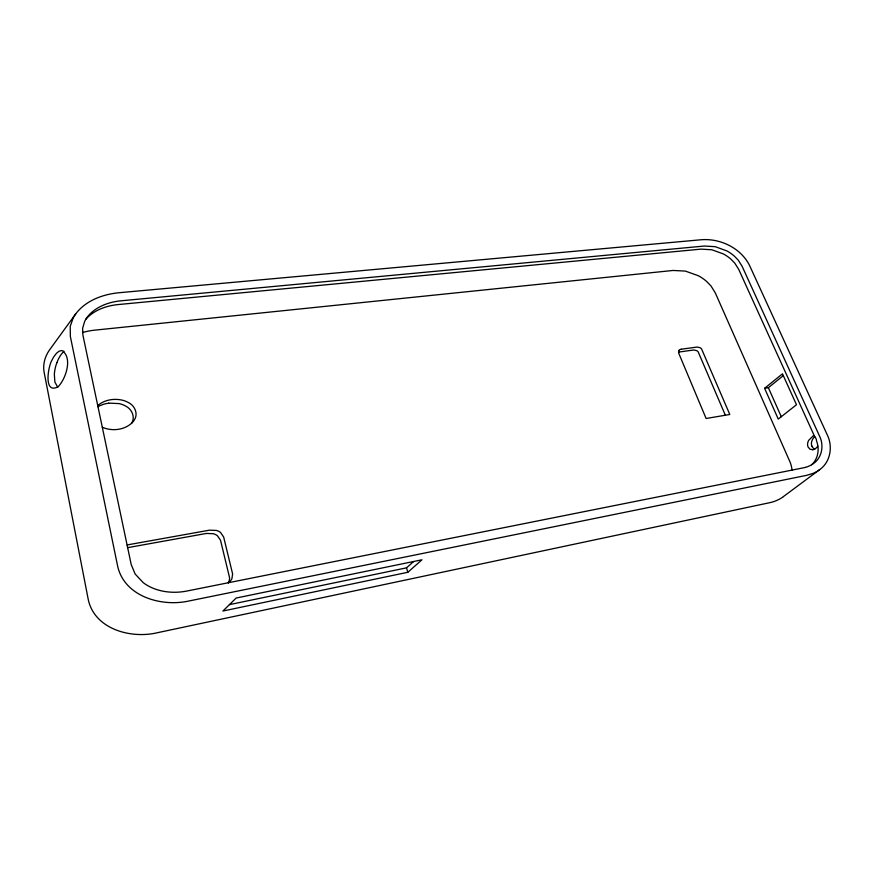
<?xml version="1.0" encoding="UTF-8"?>
<svg xmlns="http://www.w3.org/2000/svg" width="874" height="874" viewBox="0 0 874 874"><rect width="100%" height="100%" fill="white"/><g stroke="black" fill="none" stroke-linecap="round" stroke-linejoin="round"><path stroke-width="1.31" d="M56.843 362.71L55.772 366.02A59.924 41.854 -29.9 0 0 54.352 374.203L54.865 382.036L57.695 387.138M131.515 423.377C135.59 417.291 131.898 409.087 125.714 406.115A34.851 24.341 -29.9 0 0 119.115 403.591L108.769 403.132M678.923 350.496L678.694 353.129L706.116 418.493L729.79 414.484L701.582 348.977A9.297 6.489 -29.9 0 0 699.976 347.677L697.179 347.044L681.217 349.229M783.421 496.574L819.604 469.688C830.617 462.018 833.042 446.275 827.175 434.673L749.575 265.521C740.955 248.14 720.569 238.318 701.571 239.716L119.006 292.735C102.793 294.298 85.805 300.503 75.699 313.908L49.96 349.349C45.087 355.937 42.542 364.469 44.192 372.608L88.35 600.012C95.047 629.433 131.22 638.992 157.407 632.721L769.448 502.747A26.362 18.42 -29.9 0 0 782.634 497.24L783.29 496.661M85.892 319.174C93.999 310.095 106.18 305.758 118.023 304.578L701.014 249.134L711.862 249.767L723.41 253.952A70.532 49.261 -29.9 0 1 730.893 259.13L734.783 263.14L738.705 269.356L814.929 437.186M811.629 464.771C818.217 458.861 819.736 448.832 816.491 440.802A9.592 6.697 -29.9 0 0 814.939 437.186M229.436 604.633L406.497 567.849L413.664 561.501M63.584 351.84C72.018 359.542 65.812 378.748 58.176 386.734C43.339 394.775 48.015 366.392 52.003 360.099A32.393 22.626 -29.9 0 1 53.838 356.756L56.264 353.555A12.607 8.806 -29.9 0 1 56.766 353.041L58.908 351.359A4.414 3.081 -29.9 0 1 59.377 351.119L61.846 350.561L63.999 351.348M407.83 572.273L421.967 559.786L236.155 598.034L222.925 611.024L407.83 572.273L406.497 567.849M97.746 405.591C104.214 399.855 113.631 398.293 121.923 400.084A35.015 24.45 -29.9 0 1 128.544 402.619C134.683 405.602 138.42 413.719 134.41 419.826A13.252 9.253 -29.9 0 1 132.05 422.852C124.283 430.172 111.905 431.505 102.291 427.233M764.597 388.318L782.481 373.81L796.487 404.728L778.264 419.083L764.597 388.318L768.366 387.706L783.301 375.623M805.402 467.426L186.665 591.075C176.144 593.129 165.055 592.594 154.927 588.967A72.247 50.463 -29.9 0 1 143.216 582.641L135.131 574L131.198 564.495L82.921 335.19L82.626 328.285L84.647 321.479A25.248 17.633 -29.9 0 1 89.825 314.137C97.986 305.922 109.512 301.934 120.841 300.82L704.378 246.031L715.238 246.687L726.797 250.893A70.881 49.501 -29.9 0 1 734.291 256.071L738.202 260.091L742.124 266.308L819.539 436.093C824.084 445.161 822.194 457.408 813.639 463.428A17.906 12.509 -29.9 0 1 805.402 467.382M127.648 547.659L206.461 533.435L213.332 533.719A18.9 13.197 -29.9 0 1 217.397 535.696L220.521 540.263L229.327 576.687A11.329 7.91 -29.9 0 1 228.3 582.794M812.765 449.695L810.012 449.236L808.079 446.996A11.908 8.314 -29.9 0 1 808.614 440.398L813.039 435.984A5.233 3.66 -29.9 0 1 814.186 435.569M678.453 352.102L693.792 349.982L696.589 350.616A9.253 6.468 -29.9 0 1 698.184 351.905L725.354 415.226M768.366 387.706L781.29 416.701M228.365 582.75A8.991 6.282 -29.9 0 0 229.928 581.429A9.079 6.347 -29.9 0 0 231.927 578.643L232.626 573.967L223.657 537.007L220.521 532.43A18.988 13.263 -29.9 0 0 216.446 530.452L209.563 530.157L129.723 544.48A13.329 9.308 -29.9 0 0 127.123 545.158M678.847 350.463A2.6 1.814 -29.9 0 1 681.207 349.261M814.688 436.683A8.937 6.238 -29.9 0 0 812.23 440.125A11.865 8.281 -29.9 0 0 811.913 446.264M814.841 448.985A7.516 5.255 -29.9 0 1 812.099 446.188M817.736 446.253A6.817 4.763 -29.9 0 1 812.929 449.837M819.615 469.699A21.686 15.142 -29.9 0 1 812.722 473.511L806.538 475.358L188.915 600.995C161.854 607.037 125.19 596.931 117.826 566.986L70.357 336.501L70.226 326.341L73.219 317.852A32.24 22.516 -29.9 0 1 75.699 313.908M82.538 332.524A56.788 39.658 -29.9 0 1 95.037 330.121L673.067 270.459L685.336 271.082L698.304 275.714A77.24 53.948 -29.9 0 1 706.684 281.494L711.021 285.995L715.347 292.998L789.604 461.035A57.629 40.248 -29.9 0 1 792.073 470.168M97.954 406.738A20.484 14.312 -29.9 0 1 108.737 403.242M56.93 362.71A33.562 23.445 -29.9 0 1 61.125 354.505L61.551 354.025A13.558 9.472 -29.9 0 1 63.562 351.829"/></g></svg>
